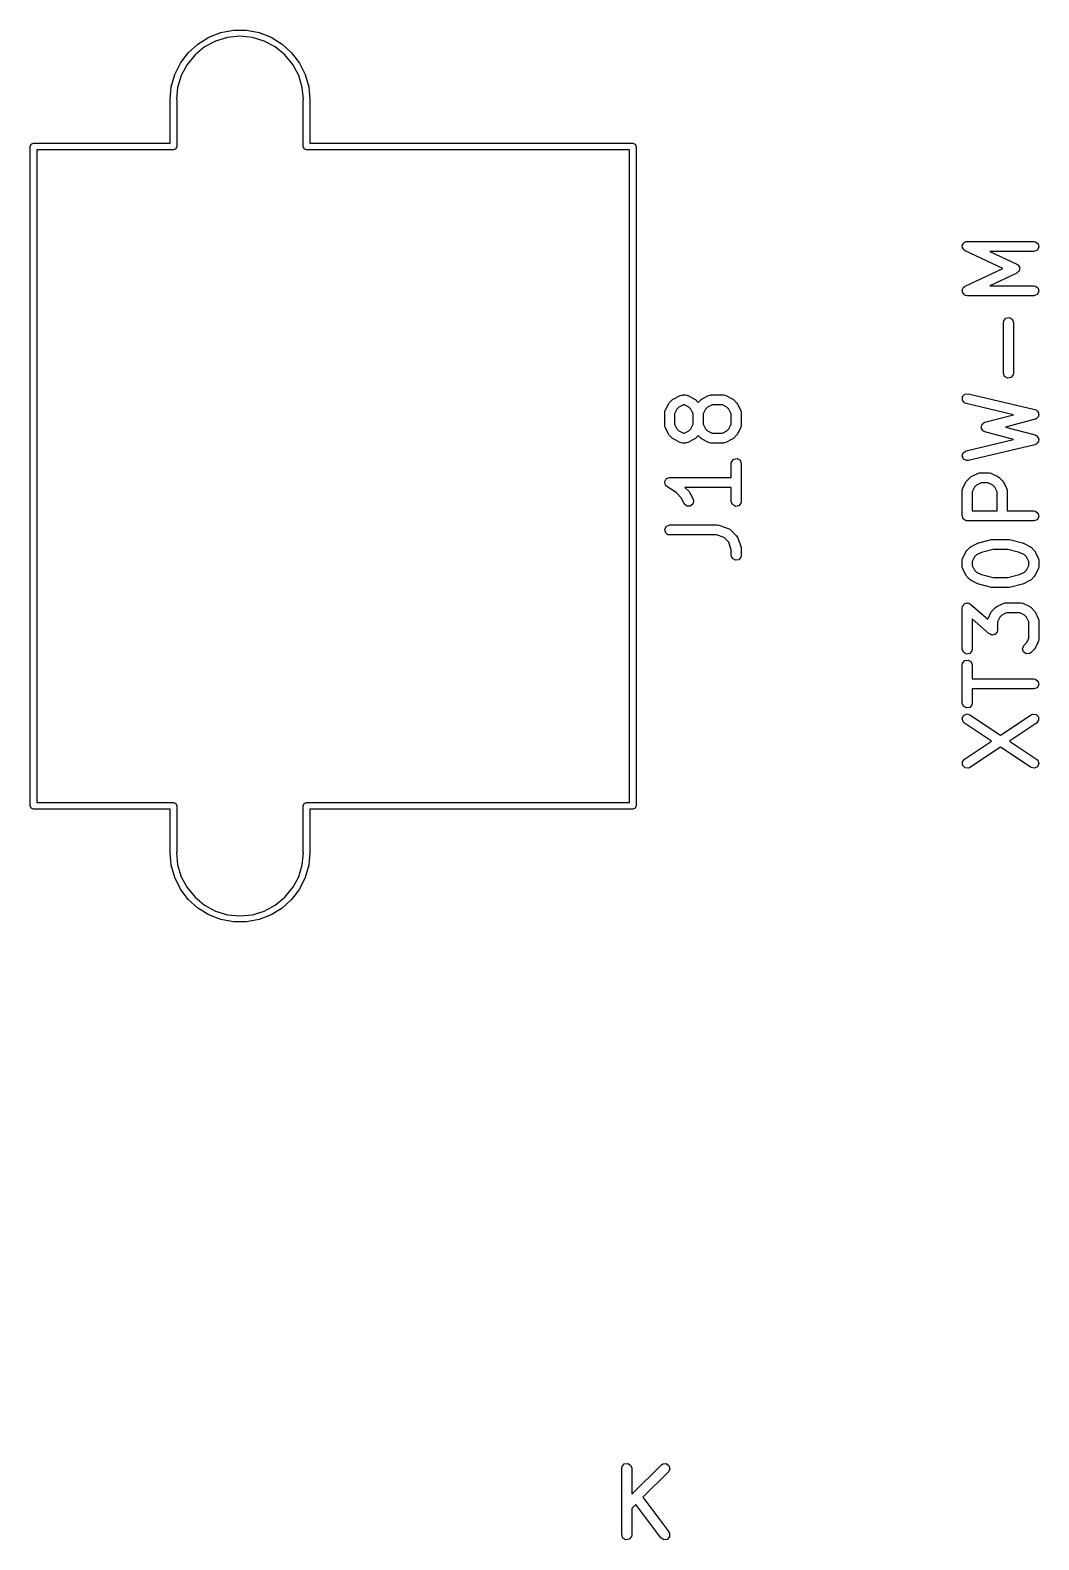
# Model space of a CAD drawing. Extents: x 0.01 to 1.76, y 0.24 to 1.13.
# Drawn here: x 0.007 to 0.604, y 0.237 to 1.13 of the extents above; entities that cross this region are included whole.
import ezdxf

# ---------------------------------------------------------------- set-up
doc = ezdxf.new("R2010")
doc.units = 0
doc.header["$MEASUREMENT"] = 0
doc.layers.add('BLACK', color=7, linetype='CONTINUOUS')

msp = doc.modelspace()

# ---------------------------------------------------------------- linework, layer by layer
at = {"layer": 'BLACK', "linetype": 'CONTINUOUS'}
for p, q in [((0.106387, 1.12157), (0.112873, 1.12559)), ((0.112873, 1.12559), (0.119986, 1.12834)), ((0.123967, 1.12544), (0.116917, 1.1233)), ((0.119986, 1.12834), (0.127485, 1.12974)), ((0.131299, 1.12617), (0.123967, 1.12544)), ((0.127485, 1.12974), (0.135113, 1.12974)), ((0.138631, 1.12544), (0.131299, 1.12617)), ((0.135113, 1.12974), (0.142612, 1.12834)), ((0.145681, 1.1233), (0.138631, 1.12544)), ((0.142612, 1.12834), (0.149725, 1.12559)), ((0.149725, 1.12559), (0.156211, 1.12157)), ((0.096152, 1.11034), (0.10075, 1.11643)), ((0.10075, 1.11643), (0.106387, 1.12157)), ((0.110419, 1.11983), (0.104724, 1.11516)), ((0.116917, 1.1233), (0.110419, 1.11983)), ((0.152179, 1.11983), (0.145681, 1.1233)), ((0.157874, 1.11516), (0.152179, 1.11983)), ((0.156211, 1.12157), (0.161849, 1.11643)), ((0.161849, 1.11643), (0.166446, 1.11034)), ((0.092752, 1.10352), (0.096152, 1.11034)), ((0.10005, 1.10946), (0.096577, 1.10296)), ((0.104724, 1.11516), (0.10005, 1.10946)), ((0.162548, 1.10946), (0.157874, 1.11516)), ((0.166021, 1.10296), (0.162548, 1.10946)), ((0.166446, 1.11034), (0.169846, 1.10352)), ((0.090664, 1.09618), (0.092752, 1.10352)), ((0.096577, 1.10296), (0.094439, 1.09591)), ((0.16816, 1.09591), (0.166021, 1.10296)), ((0.169846, 1.10352), (0.171934, 1.09618)), ((0.089961, 1.08858), (0.090664, 1.09618)), ((0.094439, 1.09591), (0.093751, 1.08894)), ((0.093751, 1.08894), (0.093898, 1.08858)), ((0.168847, 1.08894), (0.16816, 1.09591)), ((0.168701, 1.08858), (0.168847, 1.08894)), ((0.171934, 1.09618), (0.172638, 1.08858)), ((0.089961, 1.06299), (0.089961, 1.08858)), ((0.093898, 1.08858), (0.093898, 1.06102)), ((0.168701, 1.06102), (0.168701, 1.08858)), ((0.172638, 1.08858), (0.172638, 1.06299)), ((0.007283, 1.06102), (0.00786, 1.06242)), ((0.00786, 1.06242), (0.009252, 1.06299)), ((0.009252, 1.06299), (0.089961, 1.06299)), ((0.172638, 1.06299), (0.363583, 1.06299)), ((0.363583, 1.06299), (0.364975, 1.06242)), ((0.364975, 1.06242), (0.365551, 1.06102)), ((0.007283, 0.67126), (0.007283, 1.06102)), ((0.091929, 1.05906), (0.01122, 1.05906)), ((0.01122, 1.05906), (0.01122, 0.673228)), ((0.093321, 1.05963), (0.091929, 1.05906)), ((0.093898, 1.06102), (0.093321, 1.05963)), ((0.169277, 1.05963), (0.168701, 1.06102)), ((0.170669, 1.05906), (0.169277, 1.05963)), ((0.361614, 1.05906), (0.170669, 1.05906)), ((0.361614, 0.673228), (0.361614, 1.05906)), ((0.365551, 1.06102), (0.365551, 0.67126)), ((0.558294, 1.00169), (0.558396, 1.00207)), ((0.558566, 1.0011), (0.558294, 1.00169)), ((0.558328, 1.00245), (0.55865, 1.00301)), ((0.558396, 1.00207), (0.558328, 1.00245)), ((0.558678, 1.00047), (0.558566, 1.0011)), ((0.55865, 1.00301), (0.558817, 1.00364)), ((0.55898, 1.00021), (0.558678, 1.00047)), ((0.558817, 1.00364), (0.55914, 1.00386)), ((0.559147, 0.999855), (0.55898, 1.00021)), ((0.55914, 1.00386), (0.559337, 1.0042)), ((0.559987, 0.999266), (0.559147, 0.999855)), ((0.559337, 1.0042), (0.559944, 1.00442)), ((0.559944, 1.00442), (0.560472, 1.00479)), ((0.560472, 1.00479), (0.560865, 1.00476)), ((0.560865, 1.00476), (0.561235, 1.00489)), ((0.561235, 1.00489), (0.600606, 1.00489)), ((0.600606, 1.00489), (0.601615, 1.00472)), ((0.602504, 0.99968), (0.600606, 0.998989)), ((0.601615, 1.00472), (0.603163, 1.00342)), ((0.603513, 1.00143), (0.602504, 0.99968)), ((0.603163, 1.00342), (0.603513, 1.00143)), ((0.582375, 0.988819), (0.559987, 0.999266)), ((0.600606, 0.998989), (0.574545, 0.998989)), ((0.574545, 0.998989), (0.590606, 0.991495)), ((0.590606, 0.991495), (0.590923, 0.991272)), ((0.590923, 0.991272), (0.59105, 0.991238)), ((0.59105, 0.991238), (0.591125, 0.991131)), ((0.591125, 0.991131), (0.591445, 0.990906)), ((0.591445, 0.990906), (0.591769, 0.990212)), ((0.559987, 0.978371), (0.582375, 0.988819)), ((0.590606, 0.986143), (0.574545, 0.978648)), ((0.591147, 0.986685), (0.590606, 0.986143)), ((0.591775, 0.987125), (0.591147, 0.986685)), ((0.591769, 0.990212), (0.592209, 0.989584)), ((0.591844, 0.987383), (0.591775, 0.987125)), ((0.592033, 0.987572), (0.591844, 0.987383)), ((0.5921, 0.988335), (0.592033, 0.987572)), ((0.592299, 0.989075), (0.5921, 0.988335)), ((0.592209, 0.989584), (0.592186, 0.989318)), ((0.592186, 0.989318), (0.592299, 0.989075)), ((0.558328, 0.976208), (0.558525, 0.97655)), ((0.55844, 0.975573), (0.558328, 0.976208)), ((0.558384, 0.97493), (0.55844, 0.975573)), ((0.55861, 0.974607), (0.558384, 0.97493)), ((0.558525, 0.97655), (0.558559, 0.976943)), ((0.558559, 0.976943), (0.559015, 0.977399)), ((0.558678, 0.974219), (0.55861, 0.974607)), ((0.559172, 0.973804), (0.558678, 0.974219)), ((0.559015, 0.977399), (0.559337, 0.977957)), ((0.559543, 0.973276), (0.559172, 0.973804)), ((0.559337, 0.977957), (0.559708, 0.978092)), ((0.559923, 0.973174), (0.559543, 0.973276)), ((0.559708, 0.978092), (0.559987, 0.978371)), ((0.560226, 0.972921), (0.559923, 0.973174)), ((0.561235, 0.972743), (0.560226, 0.972921)), ((0.574545, 0.978648), (0.600606, 0.978648)), ((0.600606, 0.978648), (0.601615, 0.97847)), ((0.602504, 0.973434), (0.600606, 0.972743)), ((0.601615, 0.97847), (0.603163, 0.977172)), ((0.603513, 0.975183), (0.602504, 0.973434)), ((0.603163, 0.977172), (0.603513, 0.975183)), ((0.600606, 0.972743), (0.561235, 0.972743)), ((0.582655, 0.956948), (0.582833, 0.957958)), ((0.582655, 0.926952), (0.582655, 0.956948)), ((0.582833, 0.957958), (0.584131, 0.959505)), ((0.584131, 0.959505), (0.58612, 0.959856)), ((0.58612, 0.959856), (0.587869, 0.958846)), ((0.587869, 0.958846), (0.58856, 0.956948)), ((0.58856, 0.956948), (0.58856, 0.926952)), ((0.583345, 0.925054), (0.582655, 0.926952)), ((0.585095, 0.924044), (0.583345, 0.925054)), ((0.587084, 0.924394), (0.585095, 0.924044)), ((0.588382, 0.925942), (0.587084, 0.924394)), ((0.58856, 0.926952), (0.588382, 0.925942)), ((0.385117, 0.909474), (0.386992, 0.911349)), ((0.386992, 0.911349), (0.387715, 0.911856)), ((0.387715, 0.911856), (0.387759, 0.911902)), ((0.387759, 0.911902), (0.391509, 0.913777)), ((0.391509, 0.913777), (0.392491, 0.914069)), ((0.392491, 0.914069), (0.392663, 0.914028)), ((0.392663, 0.914028), (0.392829, 0.914089)), ((0.392829, 0.914089), (0.394704, 0.914089)), ((0.394704, 0.914089), (0.395714, 0.913911)), ((0.395714, 0.913911), (0.395849, 0.913797)), ((0.395849, 0.913797), (0.396024, 0.913777)), ((0.396024, 0.913777), (0.399774, 0.911902)), ((0.399774, 0.911902), (0.400483, 0.911376)), ((0.400483, 0.911376), (0.400541, 0.911349)), ((0.400541, 0.911349), (0.402203, 0.909688)), ((0.402203, 0.909688), (0.403864, 0.911349)), ((0.403864, 0.911349), (0.404588, 0.911856)), ((0.404588, 0.911856), (0.404632, 0.911902)), ((0.404632, 0.911902), (0.408381, 0.913777)), ((0.408381, 0.913777), (0.409364, 0.914069)), ((0.409364, 0.914069), (0.409536, 0.914028)), ((0.409536, 0.914028), (0.409702, 0.914089)), ((0.409702, 0.914089), (0.417201, 0.914089)), ((0.417201, 0.914089), (0.418211, 0.913911)), ((0.418211, 0.913911), (0.418346, 0.913797)), ((0.418346, 0.913797), (0.418521, 0.913777)), ((0.418521, 0.913777), (0.422271, 0.911902)), ((0.422271, 0.911902), (0.42298, 0.911376)), ((0.42298, 0.911376), (0.423038, 0.911349)), ((0.423038, 0.911349), (0.424913, 0.909474)), ((0.558406, 0.91111), (0.558525, 0.913126)), ((0.55961, 0.909488), (0.558406, 0.91111)), ((0.558525, 0.913126), (0.559913, 0.914594)), ((0.559913, 0.914594), (0.561919, 0.914826)), ((0.561919, 0.914826), (0.601289, 0.905452)), ((0.382377, 0.903637), (0.382555, 0.904647)), ((0.382377, 0.896138), (0.382377, 0.903637)), ((0.382555, 0.904647), (0.382669, 0.904782)), ((0.382669, 0.904782), (0.382689, 0.904958)), ((0.382689, 0.904958), (0.384564, 0.908707)), ((0.384564, 0.908707), (0.38509, 0.909416)), ((0.38509, 0.909416), (0.385117, 0.909474)), ((0.389631, 0.905637), (0.388283, 0.90294)), ((0.388283, 0.90294), (0.388283, 0.896835)), ((0.390829, 0.906835), (0.389631, 0.905637)), ((0.393526, 0.908183), (0.390829, 0.906835)), ((0.394007, 0.908183), (0.393526, 0.908183)), ((0.396704, 0.906835), (0.394007, 0.908183)), ((0.397901, 0.905637), (0.396704, 0.906835)), ((0.39925, 0.90294), (0.397901, 0.905637)), ((0.39925, 0.896835), (0.39925, 0.90294)), ((0.406504, 0.905637), (0.405156, 0.90294)), ((0.405156, 0.90294), (0.405156, 0.896835)), ((0.407701, 0.906835), (0.406504, 0.905637)), ((0.410399, 0.908183), (0.407701, 0.906835)), ((0.416504, 0.908183), (0.410399, 0.908183)), ((0.419201, 0.906835), (0.416504, 0.908183)), ((0.420399, 0.905637), (0.419201, 0.906835)), ((0.421747, 0.90294), (0.420399, 0.905637)), ((0.421747, 0.896835), (0.421747, 0.90294)), ((0.424913, 0.909474), (0.425419, 0.908751)), ((0.425419, 0.908751), (0.425466, 0.908707)), ((0.425466, 0.908707), (0.427341, 0.904958)), ((0.427341, 0.904958), (0.427633, 0.903975)), ((0.427633, 0.903975), (0.427592, 0.903803)), ((0.427592, 0.903803), (0.427653, 0.903637)), ((0.427653, 0.903637), (0.427653, 0.896138)), ((0.560551, 0.909081), (0.55961, 0.909488)), ((0.588538, 0.902418), (0.560551, 0.909081)), ((0.571723, 0.897934), (0.588538, 0.902418)), ((0.601289, 0.905452), (0.602231, 0.905045)), ((0.602231, 0.905045), (0.602415, 0.904796)), ((0.602415, 0.904796), (0.602696, 0.904665)), ((0.602696, 0.904665), (0.603002, 0.904006)), ((0.603002, 0.904006), (0.603435, 0.903424)), ((0.603316, 0.901407), (0.603103, 0.901182)), ((0.603359, 0.902132), (0.603316, 0.901407)), ((0.603547, 0.902833), (0.603359, 0.902132)), ((0.603435, 0.903424), (0.603417, 0.903114)), ((0.603417, 0.903114), (0.603547, 0.902833)), ((0.382438, 0.895972), (0.382377, 0.896138)), ((0.382397, 0.8958), (0.382438, 0.895972)), ((0.382689, 0.894817), (0.382397, 0.8958)), ((0.384564, 0.891068), (0.382689, 0.894817)), ((0.388283, 0.896835), (0.389631, 0.894138)), ((0.389631, 0.894138), (0.390829, 0.89294)), ((0.390829, 0.89294), (0.393526, 0.891592)), ((0.394007, 0.891592), (0.396704, 0.89294)), ((0.396704, 0.89294), (0.397901, 0.894138)), ((0.397901, 0.894138), (0.39925, 0.896835)), ((0.405156, 0.896835), (0.406504, 0.894138)), ((0.406504, 0.894138), (0.407701, 0.89294)), ((0.407701, 0.89294), (0.410399, 0.891592)), ((0.416504, 0.891592), (0.419201, 0.89294)), ((0.419201, 0.89294), (0.420399, 0.894138)), ((0.420399, 0.894138), (0.421747, 0.896835)), ((0.427341, 0.894817), (0.425466, 0.891068)), ((0.427361, 0.894993), (0.427341, 0.894817)), ((0.427475, 0.895128), (0.427361, 0.894993)), ((0.427653, 0.896138), (0.427475, 0.895128)), ((0.569542, 0.894827), (0.569741, 0.895564)), ((0.569656, 0.894582), (0.569542, 0.894827)), ((0.569633, 0.894313), (0.569656, 0.894582)), ((0.570072, 0.893688), (0.569633, 0.894313)), ((0.569741, 0.895564), (0.569806, 0.896325)), ((0.569806, 0.896325), (0.569997, 0.896516)), ((0.569997, 0.896516), (0.570067, 0.896777)), ((0.570067, 0.896777), (0.570693, 0.897214)), ((0.570394, 0.892995), (0.570072, 0.893688)), ((0.570638, 0.892881), (0.570394, 0.892995)), ((0.570793, 0.89266), (0.570638, 0.892881)), ((0.570693, 0.897214), (0.571233, 0.897755)), ((0.571723, 0.892228), (0.570793, 0.89266)), ((0.571233, 0.897755), (0.571502, 0.897779)), ((0.571502, 0.897779), (0.571723, 0.897934)), ((0.601366, 0.899727), (0.583944, 0.895081)), ((0.583944, 0.895081), (0.601366, 0.890435)), ((0.60162, 0.899904), (0.601366, 0.899727)), ((0.601928, 0.89994), (0.60162, 0.899904)), ((0.602427, 0.900467), (0.601928, 0.89994)), ((0.603022, 0.900883), (0.602427, 0.900467)), ((0.603103, 0.901182), (0.603022, 0.900883)), ((0.384611, 0.891023), (0.384564, 0.891068)), ((0.385117, 0.890301), (0.384611, 0.891023)), ((0.386992, 0.888426), (0.385117, 0.890301)), ((0.38705, 0.888399), (0.386992, 0.888426)), ((0.387759, 0.887873), (0.38705, 0.888399)), ((0.391509, 0.885998), (0.387759, 0.887873)), ((0.391684, 0.885978), (0.391509, 0.885998)), ((0.391819, 0.885864), (0.391684, 0.885978)), ((0.392829, 0.885686), (0.391819, 0.885864)), ((0.394704, 0.885686), (0.392829, 0.885686)), ((0.393526, 0.891592), (0.394007, 0.891592)), ((0.39487, 0.885747), (0.394704, 0.885686)), ((0.395041, 0.885706), (0.39487, 0.885747)), ((0.396024, 0.885998), (0.395041, 0.885706)), ((0.399774, 0.887873), (0.396024, 0.885998)), ((0.399818, 0.887919), (0.399774, 0.887873)), ((0.400541, 0.888426), (0.399818, 0.887919)), ((0.402203, 0.890087), (0.400541, 0.888426)), ((0.403864, 0.888426), (0.402203, 0.890087)), ((0.403923, 0.888399), (0.403864, 0.888426)), ((0.404632, 0.887873), (0.403923, 0.888399)), ((0.408381, 0.885998), (0.404632, 0.887873)), ((0.408557, 0.885978), (0.408381, 0.885998)), ((0.408692, 0.885864), (0.408557, 0.885978)), ((0.409702, 0.885686), (0.408692, 0.885864)), ((0.417201, 0.885686), (0.409702, 0.885686)), ((0.410399, 0.891592), (0.416504, 0.891592)), ((0.417367, 0.885747), (0.417201, 0.885686)), ((0.417539, 0.885706), (0.417367, 0.885747)), ((0.418521, 0.885998), (0.417539, 0.885706)), ((0.422271, 0.887873), (0.418521, 0.885998)), ((0.422315, 0.887919), (0.422271, 0.887873)), ((0.423038, 0.888426), (0.422315, 0.887919)), ((0.424913, 0.890301), (0.423038, 0.888426)), ((0.42494, 0.890359), (0.424913, 0.890301)), ((0.425466, 0.891068), (0.42494, 0.890359)), ((0.560551, 0.88108), (0.588538, 0.887744)), ((0.601289, 0.884709), (0.561919, 0.875335)), ((0.588538, 0.887744), (0.571723, 0.892228)), ((0.601548, 0.88488), (0.601289, 0.884709)), ((0.601366, 0.890435), (0.602296, 0.890002)), ((0.601857, 0.884907), (0.601548, 0.88488)), ((0.60237, 0.885421), (0.601857, 0.884907)), ((0.602296, 0.890002), (0.602474, 0.889749)), ((0.602976, 0.885821), (0.60237, 0.885421)), ((0.602474, 0.889749), (0.602751, 0.88961)), ((0.602751, 0.88961), (0.603039, 0.888944)), ((0.603064, 0.886117), (0.602976, 0.885821)), ((0.603039, 0.888944), (0.603457, 0.888349)), ((0.603283, 0.886337), (0.603064, 0.886117)), ((0.603346, 0.887061), (0.603283, 0.886337)), ((0.603553, 0.887756), (0.603346, 0.887061)), ((0.603457, 0.888349), (0.60343, 0.888041)), ((0.60343, 0.888041), (0.603553, 0.887756)), ((0.421747, 0.873641), (0.421925, 0.874651)), ((0.421925, 0.874651), (0.423224, 0.876198)), ((0.423224, 0.876198), (0.425213, 0.876549)), ((0.425213, 0.876549), (0.426962, 0.875539)), ((0.426962, 0.875539), (0.427653, 0.873641)), ((0.558288, 0.878033), (0.558865, 0.879969)), ((0.55909, 0.876179), (0.558288, 0.878033)), ((0.558865, 0.879969), (0.560551, 0.88108)), ((0.560896, 0.875275), (0.55909, 0.876179)), ((0.561919, 0.875335), (0.560896, 0.875275)), ((0.421747, 0.865345), (0.421747, 0.873641)), ((0.427653, 0.873641), (0.427653, 0.851144)), ((0.562897, 0.865297), (0.56362, 0.865804)), ((0.56362, 0.865804), (0.563664, 0.865851)), ((0.563664, 0.865851), (0.567414, 0.867725)), ((0.567414, 0.867725), (0.568397, 0.868018)), ((0.568397, 0.868018), (0.568569, 0.867977)), ((0.568569, 0.867977), (0.568735, 0.868037)), ((0.568735, 0.868037), (0.574359, 0.868037)), ((0.574359, 0.868037), (0.575369, 0.867859)), ((0.575369, 0.867859), (0.575504, 0.867746)), ((0.575504, 0.867746), (0.575679, 0.867725)), ((0.575679, 0.867725), (0.579429, 0.865851)), ((0.579429, 0.865851), (0.580138, 0.865325)), ((0.382383, 0.862582), (0.382451, 0.862738)), ((0.382624, 0.86176), (0.382383, 0.862582)), ((0.382422, 0.862905), (0.38285, 0.863647)), ((0.382451, 0.862738), (0.382422, 0.862905)), ((0.382773, 0.860916), (0.382624, 0.86176)), ((0.382903, 0.860807), (0.382773, 0.860916)), ((0.38285, 0.863647), (0.383195, 0.864432)), ((0.382951, 0.860644), (0.382903, 0.860807)), ((0.383692, 0.859935), (0.382951, 0.860644)), ((0.383195, 0.864432), (0.383347, 0.864507)), ((0.383347, 0.864507), (0.383432, 0.864654)), ((0.383432, 0.864654), (0.384237, 0.864947)), ((0.389073, 0.856348), (0.383692, 0.859935)), ((0.384237, 0.864947), (0.385005, 0.865327)), ((0.385005, 0.865327), (0.38517, 0.865287)), ((0.38517, 0.865287), (0.38533, 0.865345)), ((0.38533, 0.865345), (0.421747, 0.865345)), ((0.421747, 0.859439), (0.394333, 0.859439)), ((0.394333, 0.859439), (0.396792, 0.856981)), ((0.396792, 0.856981), (0.397298, 0.856258)), ((0.421747, 0.851144), (0.421747, 0.859439)), ((0.558283, 0.857585), (0.558461, 0.858595)), ((0.558283, 0.842587), (0.558283, 0.857585)), ((0.558461, 0.858595), (0.558574, 0.85873)), ((0.558574, 0.85873), (0.558594, 0.858906)), ((0.558594, 0.858906), (0.560469, 0.862655)), ((0.560469, 0.862655), (0.560995, 0.863364)), ((0.560995, 0.863364), (0.561022, 0.863423)), ((0.561022, 0.863423), (0.562897, 0.865297)), ((0.565537, 0.859586), (0.564188, 0.856888)), ((0.564188, 0.856888), (0.564188, 0.84554)), ((0.566734, 0.860783), (0.565537, 0.859586)), ((0.569432, 0.862132), (0.566734, 0.860783)), ((0.573662, 0.862132), (0.569432, 0.862132)), ((0.576359, 0.860783), (0.573662, 0.862132)), ((0.577556, 0.859586), (0.576359, 0.860783)), ((0.578905, 0.856888), (0.577556, 0.859586)), ((0.578905, 0.84554), (0.578905, 0.856888)), ((0.580138, 0.865325), (0.580196, 0.865297)), ((0.580196, 0.865297), (0.582071, 0.863423)), ((0.582071, 0.863423), (0.582577, 0.8627)), ((0.582577, 0.8627), (0.582624, 0.862655)), ((0.582624, 0.862655), (0.584499, 0.858906)), ((0.584499, 0.858906), (0.584791, 0.857923)), ((0.584791, 0.857923), (0.58475, 0.857751)), ((0.58475, 0.857751), (0.584811, 0.857585)), ((0.584811, 0.857585), (0.584811, 0.84554)), ((0.392277, 0.853144), (0.389073, 0.856348)), ((0.393938, 0.849823), (0.392277, 0.853144)), ((0.395404, 0.848434), (0.393938, 0.849823)), ((0.39742, 0.848313), (0.395404, 0.848434)), ((0.397298, 0.856258), (0.397345, 0.856214)), ((0.397345, 0.856214), (0.39922, 0.852464)), ((0.399043, 0.849517), (0.39742, 0.848313)), ((0.399512, 0.851481), (0.399043, 0.849517)), ((0.39922, 0.852464), (0.399512, 0.851481)), ((0.422438, 0.849246), (0.421747, 0.851144)), ((0.424187, 0.848236), (0.422438, 0.849246)), ((0.426176, 0.848586), (0.424187, 0.848236)), ((0.427475, 0.850134), (0.426176, 0.848586)), ((0.427653, 0.851144), (0.427475, 0.850134)), ((0.558545, 0.841866), (0.558283, 0.842587)), ((0.558678, 0.841111), (0.558545, 0.841866)), ((0.558882, 0.84094), (0.558678, 0.841111)), ((0.558974, 0.840689), (0.558882, 0.84094)), ((0.559638, 0.840306), (0.558974, 0.840689)), ((0.560226, 0.839812), (0.559638, 0.840306)), ((0.560609, 0.839745), (0.560226, 0.839812)), ((0.560723, 0.839679), (0.560609, 0.839745)), ((0.560852, 0.839702), (0.560723, 0.839679)), ((0.561235, 0.839634), (0.560852, 0.839702)), ((0.600606, 0.839634), (0.561235, 0.839634)), ((0.564188, 0.84554), (0.578905, 0.84554)), ((0.584811, 0.84554), (0.600606, 0.84554)), ((0.600606, 0.84554), (0.601615, 0.845362)), ((0.602504, 0.840325), (0.600606, 0.839634)), ((0.601615, 0.845362), (0.603163, 0.844064)), ((0.603513, 0.842074), (0.602504, 0.840325)), ((0.603163, 0.844064), (0.603513, 0.842074)), ((0.382422, 0.834783), (0.383432, 0.836533)), ((0.382773, 0.832794), (0.382422, 0.834783)), ((0.38432, 0.831496), (0.382773, 0.832794)), ((0.383432, 0.836533), (0.38533, 0.837223)), ((0.38533, 0.831318), (0.38432, 0.831496)), ((0.38533, 0.837223), (0.413451, 0.837223)), ((0.412972, 0.831318), (0.38533, 0.831318)), ((0.417481, 0.829815), (0.412972, 0.831318)), ((0.413451, 0.837223), (0.414321, 0.83707)), ((0.414321, 0.83707), (0.414385, 0.837072)), ((0.414385, 0.837072), (0.420009, 0.835197)), ((0.420009, 0.835197), (0.420911, 0.834709)), ((0.420911, 0.834709), (0.421004, 0.834558)), ((0.421004, 0.834558), (0.421164, 0.834484)), ((0.421164, 0.834484), (0.424913, 0.830734)), ((0.424913, 0.830734), (0.425501, 0.829894)), ((0.420244, 0.827051), (0.417481, 0.829815)), ((0.421747, 0.822543), (0.420244, 0.827051)), ((0.421747, 0.819273), (0.421747, 0.822543)), ((0.425501, 0.829894), (0.425517, 0.829718)), ((0.425517, 0.829718), (0.425626, 0.82958)), ((0.425626, 0.82958), (0.427501, 0.823956)), ((0.427501, 0.823956), (0.427631, 0.823083)), ((0.427631, 0.823083), (0.427653, 0.823022)), ((0.427653, 0.823022), (0.427653, 0.819273)), ((0.558594, 0.817661), (0.560469, 0.821411)), ((0.560469, 0.821411), (0.560995, 0.82212)), ((0.560995, 0.82212), (0.561022, 0.822178)), ((0.561022, 0.822178), (0.562897, 0.824053)), ((0.562897, 0.824053), (0.56362, 0.824559)), ((0.56362, 0.824559), (0.563664, 0.824606)), ((0.563664, 0.824606), (0.567414, 0.826481)), ((0.567414, 0.826481), (0.567902, 0.826626)), ((0.567902, 0.826626), (0.568018, 0.826704)), ((0.568018, 0.826704), (0.575517, 0.828579)), ((0.576597, 0.822761), (0.569765, 0.821054)), ((0.575517, 0.828579), (0.576105, 0.82862)), ((0.576105, 0.82862), (0.576234, 0.828667)), ((0.576234, 0.828667), (0.585607, 0.828667)), ((0.585244, 0.822761), (0.576597, 0.822761)), ((0.592076, 0.821054), (0.585244, 0.822761)), ((0.585607, 0.828667), (0.586188, 0.828565)), ((0.586188, 0.828565), (0.586324, 0.828579)), ((0.586324, 0.828579), (0.593823, 0.826704)), ((0.593823, 0.826704), (0.594288, 0.826496)), ((0.594288, 0.826496), (0.594427, 0.826481)), ((0.594427, 0.826481), (0.598176, 0.824606)), ((0.598176, 0.824606), (0.598886, 0.82408)), ((0.598886, 0.82408), (0.598944, 0.824053)), ((0.598944, 0.824053), (0.600819, 0.822178)), ((0.600819, 0.822178), (0.601325, 0.821455)), ((0.601325, 0.821455), (0.601372, 0.82141)), ((0.601372, 0.82141), (0.603247, 0.817661)), ((0.422438, 0.817375), (0.421747, 0.819273)), ((0.424187, 0.816365), (0.422438, 0.817375)), ((0.426176, 0.816715), (0.424187, 0.816365)), ((0.427475, 0.818263), (0.426176, 0.816715)), ((0.427653, 0.819273), (0.427475, 0.818263)), ((0.558283, 0.81634), (0.558461, 0.81735)), ((0.558283, 0.812591), (0.558283, 0.81634)), ((0.558343, 0.812425), (0.558283, 0.812591)), ((0.558302, 0.812253), (0.558343, 0.812425)), ((0.558594, 0.81127), (0.558302, 0.812253)), ((0.558461, 0.81735), (0.558574, 0.817486)), ((0.558574, 0.817486), (0.558594, 0.817661)), ((0.565537, 0.818341), (0.564188, 0.815643)), ((0.564188, 0.815643), (0.564188, 0.813288)), ((0.564188, 0.813288), (0.565537, 0.81059)), ((0.566734, 0.819538), (0.565537, 0.818341)), ((0.569765, 0.821054), (0.566734, 0.819538)), ((0.595107, 0.819538), (0.592076, 0.821054)), ((0.596304, 0.818341), (0.595107, 0.819538)), ((0.597653, 0.815643), (0.596304, 0.818341)), ((0.596304, 0.81059), (0.597653, 0.813288)), ((0.597653, 0.813288), (0.597653, 0.815643)), ((0.603247, 0.817661), (0.603539, 0.816678)), ((0.603558, 0.812591), (0.60338, 0.811581)), ((0.603539, 0.816678), (0.603498, 0.816506)), ((0.603498, 0.816506), (0.603558, 0.81634)), ((0.603558, 0.81634), (0.603558, 0.812591)), ((0.560469, 0.807521), (0.558594, 0.81127)), ((0.560516, 0.807476), (0.560469, 0.807521)), ((0.561022, 0.806753), (0.560516, 0.807476)), ((0.562897, 0.804879), (0.561022, 0.806753)), ((0.562955, 0.804851), (0.562897, 0.804879)), ((0.563664, 0.804326), (0.562955, 0.804851)), ((0.567414, 0.802451), (0.563664, 0.804326)), ((0.565537, 0.81059), (0.566734, 0.809393)), ((0.566734, 0.809393), (0.569765, 0.807878)), ((0.569765, 0.807878), (0.576597, 0.80617)), ((0.576597, 0.80617), (0.585244, 0.80617)), ((0.585244, 0.80617), (0.592076, 0.807878)), ((0.592076, 0.807878), (0.595107, 0.809393)), ((0.598176, 0.804326), (0.594427, 0.802451)), ((0.595107, 0.809393), (0.596304, 0.81059)), ((0.598221, 0.804372), (0.598176, 0.804326)), ((0.598944, 0.804879), (0.598221, 0.804372)), ((0.600819, 0.806753), (0.598944, 0.804879)), ((0.600846, 0.806812), (0.600819, 0.806753)), ((0.601372, 0.807521), (0.600846, 0.806812)), ((0.603247, 0.81127), (0.601372, 0.807521)), ((0.603267, 0.811446), (0.603247, 0.81127)), ((0.60338, 0.811581), (0.603267, 0.811446)), ((0.567553, 0.802435), (0.567414, 0.802451)), ((0.568018, 0.802227), (0.567553, 0.802435)), ((0.575517, 0.800352), (0.568018, 0.802227)), ((0.575653, 0.800367), (0.575517, 0.800352)), ((0.576234, 0.800264), (0.575653, 0.800367)), ((0.585607, 0.800264), (0.576234, 0.800264)), ((0.585736, 0.800311), (0.585607, 0.800264)), ((0.586324, 0.800352), (0.585736, 0.800311)), ((0.593823, 0.802227), (0.586324, 0.800352)), ((0.593939, 0.802306), (0.593823, 0.802227)), ((0.594427, 0.802451), (0.593939, 0.802306)), ((0.558283, 0.788219), (0.55836, 0.788656)), ((0.558283, 0.763847), (0.558283, 0.788219)), ((0.558339, 0.788792), (0.558402, 0.788896)), ((0.55836, 0.788656), (0.558339, 0.788792)), ((0.558402, 0.788896), (0.558461, 0.789229)), ((0.558461, 0.789229), (0.558972, 0.789839)), ((0.558972, 0.789839), (0.559385, 0.79052)), ((0.559385, 0.79052), (0.559608, 0.790596)), ((0.559608, 0.790596), (0.559759, 0.790776)), ((0.559759, 0.790776), (0.560543, 0.790914)), ((0.560543, 0.790914), (0.561297, 0.791171)), ((0.561297, 0.791171), (0.561516, 0.791086)), ((0.561516, 0.791086), (0.561748, 0.791127)), ((0.561748, 0.791127), (0.562438, 0.790729)), ((0.562438, 0.790729), (0.56318, 0.790441)), ((0.56318, 0.790441), (0.573416, 0.781485)), ((0.573593, 0.78204), (0.575467, 0.78579)), ((0.575467, 0.78579), (0.575993, 0.786499)), ((0.575993, 0.786499), (0.57602, 0.786557)), ((0.57602, 0.786557), (0.577895, 0.788432)), ((0.577895, 0.788432), (0.578618, 0.788938)), ((0.578618, 0.788938), (0.578663, 0.788985)), ((0.578663, 0.788985), (0.582412, 0.79086)), ((0.582412, 0.79086), (0.583395, 0.791152)), ((0.583395, 0.791152), (0.583567, 0.791111)), ((0.583567, 0.791111), (0.583733, 0.791172)), ((0.583733, 0.791172), (0.593106, 0.791172)), ((0.593106, 0.791172), (0.594116, 0.790994)), ((0.594116, 0.790994), (0.594252, 0.79088)), ((0.594252, 0.79088), (0.594427, 0.79086)), ((0.594427, 0.79086), (0.598176, 0.788985)), ((0.598176, 0.788985), (0.598886, 0.788459)), ((0.598886, 0.788459), (0.598944, 0.788432)), ((0.598944, 0.788432), (0.600819, 0.786557)), ((0.600819, 0.786557), (0.601325, 0.785834)), ((0.601325, 0.785834), (0.601372, 0.78579)), ((0.601372, 0.78579), (0.603247, 0.78204)), ((0.574289, 0.772873), (0.564188, 0.781712)), ((0.564188, 0.781712), (0.564188, 0.763847)), ((0.573416, 0.781485), (0.573459, 0.78173)), ((0.573459, 0.78173), (0.573572, 0.781865)), ((0.573572, 0.781865), (0.573593, 0.78204)), ((0.580535, 0.78272), (0.579186, 0.780023)), ((0.579186, 0.780023), (0.579186, 0.775096)), ((0.581732, 0.783917), (0.580535, 0.78272)), ((0.58443, 0.785266), (0.581732, 0.783917)), ((0.592409, 0.785266), (0.58443, 0.785266)), ((0.595107, 0.783917), (0.592409, 0.785266)), ((0.596304, 0.78272), (0.595107, 0.783917)), ((0.597653, 0.780023), (0.596304, 0.78272)), ((0.597653, 0.770168), (0.597653, 0.780023)), ((0.603247, 0.78204), (0.603539, 0.781057)), ((0.603539, 0.781057), (0.603498, 0.780886)), ((0.603498, 0.780886), (0.603558, 0.78072)), ((0.603558, 0.78072), (0.603558, 0.769471)), ((0.575031, 0.772586), (0.574289, 0.772873)), ((0.575721, 0.772188), (0.575031, 0.772586)), ((0.575953, 0.772229), (0.575721, 0.772188)), ((0.576172, 0.772143), (0.575953, 0.772229)), ((0.576926, 0.7724), (0.576172, 0.772143)), ((0.57771, 0.772538), (0.576926, 0.7724)), ((0.577861, 0.772719), (0.57771, 0.772538)), ((0.578084, 0.772795), (0.577861, 0.772719)), ((0.578497, 0.773476), (0.578084, 0.772795)), ((0.579008, 0.774086), (0.578497, 0.773476)), ((0.579067, 0.774418), (0.579008, 0.774086)), ((0.57913, 0.774523), (0.579067, 0.774418)), ((0.579186, 0.775096), (0.579109, 0.774658)), ((0.579109, 0.774658), (0.57913, 0.774523)), ((0.596304, 0.767471), (0.597653, 0.770168)), ((0.603247, 0.768151), (0.601372, 0.764401)), ((0.603267, 0.768326), (0.603247, 0.768151)), ((0.60338, 0.768461), (0.603267, 0.768326)), ((0.603558, 0.769471), (0.60338, 0.768461)), ((0.558974, 0.761949), (0.558283, 0.763847)), ((0.560723, 0.760939), (0.558974, 0.761949)), ((0.562712, 0.76129), (0.560723, 0.760939)), ((0.56401, 0.762837), (0.562712, 0.76129)), ((0.564188, 0.763847), (0.56401, 0.762837)), ((0.593914, 0.764104), (0.594768, 0.765935)), ((0.594437, 0.762153), (0.593914, 0.764104)), ((0.596092, 0.760995), (0.594437, 0.762153)), ((0.594768, 0.765935), (0.596304, 0.767471)), ((0.598104, 0.761171), (0.596092, 0.760995)), ((0.598944, 0.761759), (0.598104, 0.761171)), ((0.600819, 0.763634), (0.598944, 0.761759)), ((0.600846, 0.763692), (0.600819, 0.763634)), ((0.601372, 0.764401), (0.600846, 0.763692)), ((0.558283, 0.754473), (0.558461, 0.755483)), ((0.558283, 0.731976), (0.558283, 0.754473)), ((0.558461, 0.755483), (0.559759, 0.75703)), ((0.559759, 0.75703), (0.561748, 0.757381)), ((0.561748, 0.757381), (0.563497, 0.756371)), ((0.563497, 0.756371), (0.564188, 0.754473)), ((0.564188, 0.754473), (0.564188, 0.746177)), ((0.564188, 0.746177), (0.600606, 0.746177)), ((0.600606, 0.746177), (0.601615, 0.745999)), ((0.602504, 0.740963), (0.600606, 0.740272)), ((0.601615, 0.745999), (0.603163, 0.744701)), ((0.603513, 0.742712), (0.602504, 0.740963)), ((0.603163, 0.744701), (0.603513, 0.742712)), ((0.558974, 0.730078), (0.558283, 0.731976)), ((0.564188, 0.731976), (0.56401, 0.730966)), ((0.600606, 0.740272), (0.564188, 0.740272)), ((0.564188, 0.740272), (0.564188, 0.731976)), ((0.558289, 0.722792), (0.5591, 0.724642)), ((0.560723, 0.729068), (0.558974, 0.730078)), ((0.5591, 0.724642), (0.560911, 0.725537)), ((0.562712, 0.729419), (0.560723, 0.729068)), ((0.560911, 0.725537), (0.562873, 0.725059)), ((0.56401, 0.730966), (0.562712, 0.729419)), ((0.562873, 0.725059), (0.58092, 0.713028)), ((0.58092, 0.713028), (0.598968, 0.725059)), ((0.598968, 0.725059), (0.599907, 0.725471)), ((0.599907, 0.725471), (0.601914, 0.725249)), ((0.601914, 0.725249), (0.603309, 0.723789)), ((0.603309, 0.723789), (0.603439, 0.721773)), ((0.558856, 0.720854), (0.558289, 0.722792)), ((0.559598, 0.720145), (0.558856, 0.720854)), ((0.575597, 0.709479), (0.559598, 0.720145)), ((0.602243, 0.720145), (0.586244, 0.709479)), ((0.603439, 0.721773), (0.602243, 0.720145)), ((0.559598, 0.698812), (0.575597, 0.709479)), ((0.58092, 0.70593), (0.562873, 0.693899)), ((0.598968, 0.693899), (0.58092, 0.70593)), ((0.586244, 0.709479), (0.602243, 0.698812)), ((0.558401, 0.697185), (0.559598, 0.698812)), ((0.558531, 0.695169), (0.558401, 0.697185)), ((0.602243, 0.698812), (0.602985, 0.698104)), ((0.603552, 0.696165), (0.602741, 0.694316)), ((0.602985, 0.698104), (0.603552, 0.696165)), ((0.559927, 0.693709), (0.558531, 0.695169)), ((0.561934, 0.693487), (0.559927, 0.693709)), ((0.562873, 0.693899), (0.561934, 0.693487)), ((0.60093, 0.693421), (0.598968, 0.693899)), ((0.602741, 0.694316), (0.60093, 0.693421)), ((0.00786, 0.669868), (0.007283, 0.67126)), ((0.009252, 0.669291), (0.00786, 0.669868)), ((0.01122, 0.673228), (0.091929, 0.673228)), ((0.091929, 0.673228), (0.093321, 0.672652)), ((0.093321, 0.672652), (0.093898, 0.67126)), ((0.093898, 0.67126), (0.093898, 0.643701)), ((0.168701, 0.67126), (0.169277, 0.672652)), ((0.168701, 0.643701), (0.168701, 0.67126)), ((0.169277, 0.672652), (0.170669, 0.673228)), ((0.170669, 0.673228), (0.361614, 0.673228)), ((0.364975, 0.669868), (0.363583, 0.669291)), ((0.365551, 0.67126), (0.364975, 0.669868)), ((0.089961, 0.669291), (0.009252, 0.669291)), ((0.089961, 0.643701), (0.089961, 0.669291)), ((0.363583, 0.669291), (0.172638, 0.669291)), ((0.172638, 0.669291), (0.172638, 0.643701)), ((0.090664, 0.636105), (0.089961, 0.643701)), ((0.093898, 0.643701), (0.093751, 0.643348)), ((0.093751, 0.643348), (0.094439, 0.636369)), ((0.16816, 0.636369), (0.168847, 0.643348)), ((0.168847, 0.643348), (0.168701, 0.643701)), ((0.172638, 0.643701), (0.171934, 0.636105)), ((0.092752, 0.628768), (0.090664, 0.636105)), ((0.094439, 0.636369), (0.096577, 0.629319)), ((0.166021, 0.629319), (0.16816, 0.636369)), ((0.171934, 0.636105), (0.169846, 0.628768)), ((0.096152, 0.621939), (0.092752, 0.628768)), ((0.096577, 0.629319), (0.10005, 0.622821)), ((0.162548, 0.622821), (0.166021, 0.629319)), ((0.169846, 0.628768), (0.166446, 0.621939)), ((0.10075, 0.615851), (0.096152, 0.621939)), ((0.10005, 0.622821), (0.104724, 0.617126)), ((0.106387, 0.610712), (0.10075, 0.615851)), ((0.104724, 0.617126), (0.110419, 0.612452)), ((0.152179, 0.612452), (0.157874, 0.617126)), ((0.161849, 0.615851), (0.156211, 0.610712)), ((0.157874, 0.617126), (0.162548, 0.622821)), ((0.166446, 0.621939), (0.161849, 0.615851)), ((0.112873, 0.606696), (0.106387, 0.610712)), ((0.110419, 0.612452), (0.116917, 0.608979)), ((0.116917, 0.608979), (0.123967, 0.60684)), ((0.138631, 0.60684), (0.145681, 0.608979)), ((0.145681, 0.608979), (0.152179, 0.612452)), ((0.156211, 0.610712), (0.149725, 0.606696)), ((0.119986, 0.60394), (0.112873, 0.606696)), ((0.127485, 0.602539), (0.119986, 0.60394)), ((0.123967, 0.60684), (0.131299, 0.606118)), ((0.135113, 0.602539), (0.127485, 0.602539)), ((0.131299, 0.606118), (0.138631, 0.60684)), ((0.142612, 0.60394), (0.135113, 0.602539)), ((0.149725, 0.606696), (0.142612, 0.60394)), ((0.357043, 0.27956), (0.357221, 0.28057)), ((0.357043, 0.24019), (0.357043, 0.27956)), ((0.357221, 0.28057), (0.358519, 0.282117)), ((0.358519, 0.282117), (0.360509, 0.282468)), ((0.360509, 0.282468), (0.362258, 0.281458)), ((0.362258, 0.281458), (0.362949, 0.27956)), ((0.362949, 0.264191), (0.380405, 0.281648)), ((0.362949, 0.27956), (0.362949, 0.264191)), ((0.384581, 0.277472), (0.369519, 0.26241)), ((0.380405, 0.281648), (0.381245, 0.282236)), ((0.381245, 0.282236), (0.383257, 0.282412)), ((0.383257, 0.282412), (0.384912, 0.281253)), ((0.385435, 0.279302), (0.384581, 0.277472)), ((0.384912, 0.281253), (0.385435, 0.279302)), ((0.369519, 0.26241), (0.384855, 0.241961)), ((0.365301, 0.258192), (0.362949, 0.25584)), ((0.362949, 0.25584), (0.362949, 0.24019)), ((0.380131, 0.238418), (0.365301, 0.258192)), ((0.384855, 0.241961), (0.385319, 0.241047)), ((0.385319, 0.241047), (0.385208, 0.23903)), ((0.357734, 0.238292), (0.357043, 0.24019)), ((0.359483, 0.237282), (0.357734, 0.238292)), ((0.361472, 0.237633), (0.359483, 0.237282)), ((0.362771, 0.23918), (0.361472, 0.237633)), ((0.362949, 0.24019), (0.362771, 0.23918)), ((0.381822, 0.237314), (0.380131, 0.238418)), ((0.383828, 0.237556), (0.381822, 0.237314)), ((0.385208, 0.23903), (0.383828, 0.237556))]:
    msp.add_line(p, q, dxfattribs=at)

doc.saveas('drawing.dxf')
